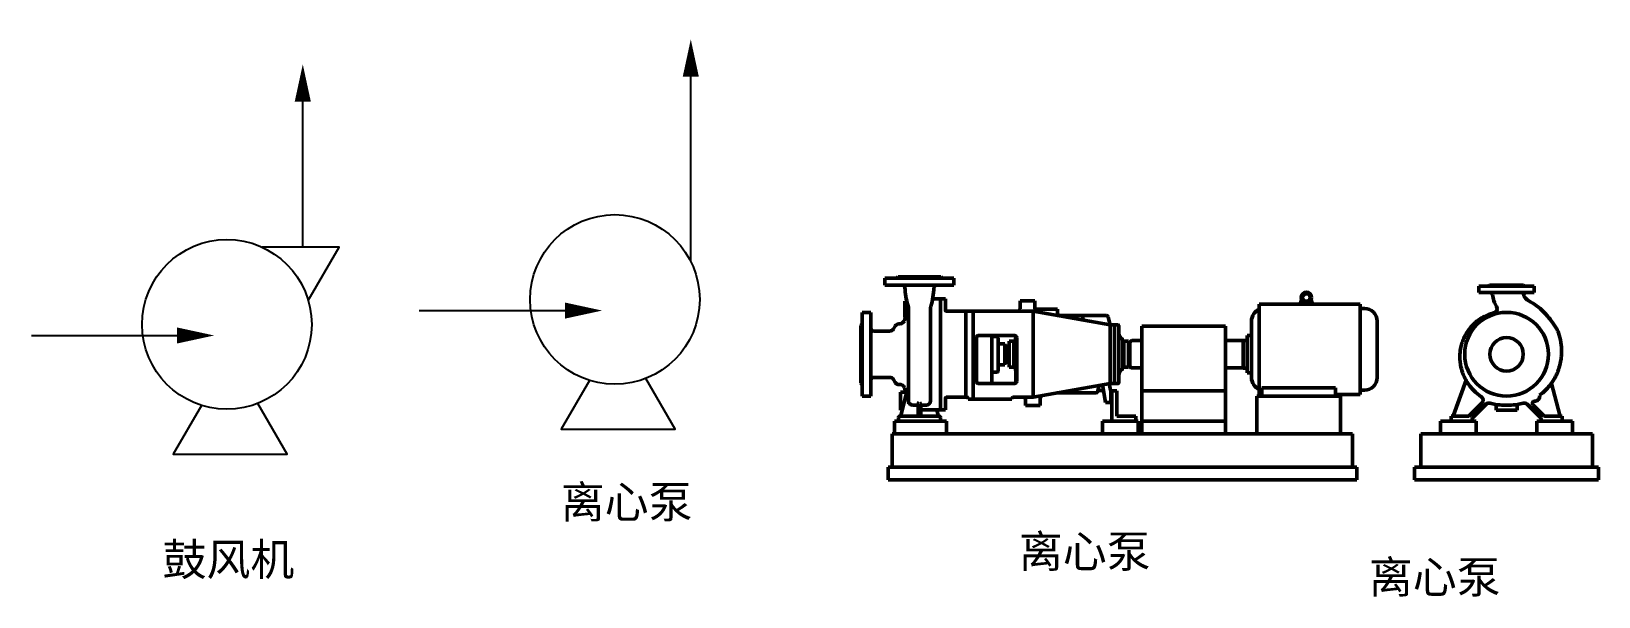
# Model space of a CAD drawing. Header units: millimetres. Extents: x 636 to 1122, y 404 to 579.
import ezdxf

# ---------------------------------------------------------------- set-up
doc = ezdxf.new("R2010")
doc.units = ezdxf.units.MM
doc.layers.add('粗实线', color=7, linetype='Continuous', lineweight=50)

# ---------------------------------------------------------------- blocks, each defined once
blk = doc.blocks.new('鼓风机')
for p, q in [((679.27, 520.2), (679.27, 565.43)), ((594.96, 492.81), (640.18, 492.81))]:
    blk.add_line(p, q)
for points in [[(679.27, 565.43, 5, 0, 0), (679.27, 576.99, 0, 0, 0)], [(640.18, 492.81, 5, 0, 0), (651.74, 492.81, 0, 0, 0)]]:
    blk.add_lwpolyline(points, format="xyseb")
for points in [[(680.98, 503.69), (690.53, 520.23), (666.63, 520.23)], [(647.81, 471.12), (639.05, 455.96), (674.39, 455.96), (665.29, 471.72)]]:
    blk.add_lwpolyline(points)
blk.add_circle((655.7, 496.26), 26.34)
blk = doc.blocks.new('离心机')
for p, q in [((840.43, 507.89), (840.43, 565.3)), ((756.11, 492.68), (801.34, 492.68))]:
    blk.add_line(p, q)
for points in [[(840.43, 565.3, 5, 0, 0), (840.43, 576.86, 0, 0, 0)], [(801.34, 492.68, 5, 0, 0), (812.9, 492.68, 0, 0, 0)]]:
    blk.add_lwpolyline(points, format="xyseb")
blk.add_lwpolyline([(808.96, 470.99), (800.21, 455.83), (835.54, 455.83), (826.45, 471.59)])
blk.add_circle((816.86, 496.13), 26.34)

msp = doc.modelspace()

# ---------------------------------------------------------------- linework, layer by layer
at = {"color": 0}
msp.add_line((940.8, 474.57), (940.77, 474.6), dxfattribs=at)
at = {"layer": '粗实线'}
for p, q in [((900.73, 502.78), (900.73, 500.57)), ((900.73, 502.78), (911.46, 502.78)), ((904.83, 503.17), (904.44, 502.78)), ((904.83, 503.17), (911.46, 503.17)), ((918.09, 503.17), (911.46, 503.17)), ((911.46, 502.78), (922.18, 502.78)), ((918.09, 503.17), (918.48, 502.78)), ((922.18, 502.78), (922.18, 500.57)), ((900.73, 500.57), (911.46, 500.57)), ((911.46, 500.57), (922.18, 500.57)), ((1085.25, 500.23), (1085.25, 498.3)), ((1085.25, 500.23), (1093.83, 500.23)), ((1085.25, 498.3), (1093.83, 498.3)), ((1088.53, 500.54), (1088.21, 500.23)), ((1088.53, 500.54), (1093.83, 500.54)), ((1099.13, 500.54), (1093.83, 500.54)), ((1093.83, 500.23), (1102.41, 500.23)), ((1093.83, 498.3), (1102.41, 498.3)), ((1099.13, 500.54), (1099.45, 500.23)), ((1102.41, 500.23), (1102.41, 498.3)), ((893.65, 492.12), (893.65, 488.48)), ((893.65, 492.12), (896.38, 492.12)), ((896.38, 492.12), (896.38, 479.12)), ((907.52, 495.59), (906.88, 495.59)), ((906.88, 495.59), (906.88, 490.63)), ((908.01, 464.65), (908.01, 492.78)), ((914.9, 464.65), (914.9, 493.57)), ((915.56, 496.35), (919.52, 496.35)), ((917.96, 496.35), (917.96, 461.9)), ((917.96, 492.38), (917.96, 491.15)), ((919.52, 496.35), (919.52, 492.63)), ((919.71, 492.45), (925.89, 492.45)), ((925.89, 492.45), (925.89, 479.12)), ((925.89, 492.45), (928.1, 492.45)), ((925.89, 492.45), (925.89, 491.28)), ((928.1, 492.45), (946.78, 492.45)), ((928.1, 492.45), (928.1, 479.12)), ((942.72, 495.7), (942.72, 493.23)), ((942.72, 495.7), (947.27, 495.7)), ((970.74, 488.22), (946.78, 492.45)), ((946.78, 492.45), (946.78, 465.8)), ((947.27, 495.7), (947.27, 493.36)), ((947.53, 493.1), (954.29, 493.1)), ((954.29, 493.1), (954.29, 491.93)), ((1017, 494.63), (1048.37, 494.63)), ((1017, 494.63), (1017, 466.68)), ((1030.17, 496.11), (1029.74, 494.63)), ((1033.14, 496.11), (1033.57, 494.63)), ((1048.37, 494.63), (1048.37, 466.68)), ((1048.37, 493.34), (1049.69, 493.34)), ((893.26, 488.09), (893.65, 488.48)), ((893.26, 488.09), (893.26, 470.15)), ((893.65, 488.48), (893.65, 469.76)), ((903.41, 486.96), (903.95, 487.9)), ((905.07, 488.55), (905.52, 488.55)), ((906.78, 489.51), (906.9, 489.97)), ((906.88, 490.63), (907.08, 490.63)), ((906.9, 489.97), (907.26, 491.29)), ((955.07, 491.15), (969.56, 491.15)), ((962.16, 491.15), (962.16, 490.17)), ((970.06, 490.76), (970.64, 488.61)), ((972.04, 488.22), (970.74, 488.22)), ((970.74, 488.22), (970.74, 470.02)), ((972.04, 488.22), (973.18, 488.22)), ((972.04, 488.22), (972.04, 479.12)), ((973.34, 488.07), (973.34, 481.4)), ((980.52, 487.8), (1006.52, 487.8)), ((980.52, 487.8), (980.52, 454.42)), ((1006.52, 487.8), (1006.52, 454.42)), ((1014.59, 471.86), (1014.59, 489.44)), ((1053.59, 471.86), (1053.59, 489.44)), ((902.21, 486.31), (897.16, 486.31)), ((974.13, 484), (973.51, 485.06)), ((974.66, 483.67), (974.66, 474.57)), ((974.96, 483.67), (974.69, 483.67)), ((974.96, 483.67), (974.96, 479.12)), ((974.96, 483.15), (976.37, 483.15)), ((976.37, 483.15), (974.96, 483.15)), ((976.37, 483.15), (976.37, 479.12)), ((976.82, 482.7), (976.82, 479.12)), ((980.52, 483.35), (977.47, 483.35)), ((1006.52, 483.35), (1011.99, 483.35)), ((1011.99, 479.12), (1011.99, 483.4)), ((1011.99, 483.4), (1013.29, 483.4)), ((1011.99, 482.85), (1011.99, 479.28)), ((1013.29, 479.12), (1013.29, 484.92)), ((1013.29, 484.92), (1014.59, 484.92)), ((896.38, 479.12), (896.38, 466.12)), ((925.89, 465.8), (925.89, 479.12)), ((928.1, 465.15), (928.1, 479.12)), ((972.04, 470.02), (972.04, 479.12)), ((973.34, 470.18), (973.34, 481.4)), ((974.96, 474.57), (974.96, 479.12)), ((976.37, 481.4), (976.82, 481.4)), ((976.37, 475.09), (976.37, 479.12)), ((976.82, 481.4), (976.82, 476.85)), ((976.82, 475.55), (976.82, 479.12)), ((1011.99, 481.55), (1011.99, 477)), ((1011.99, 475.7), (1011.99, 479.28)), ((1011.99, 479.12), (1011.99, 474.84)), ((1013.29, 479.12), (1013.29, 473.33)), ((928.1, 469.47), (928.1, 472.3)), ((974.13, 474.25), (973.51, 473.19)), ((974.96, 474.57), (974.69, 474.57)), ((974.96, 475.09), (976.37, 475.09)), ((976.37, 475.09), (974.96, 475.09)), ((976.37, 476.85), (976.82, 476.85)), ((980.52, 474.9), (977.47, 474.9)), ((1006.52, 474.9), (1011.99, 474.9)), ((1011.99, 474.84), (1013.29, 474.84)), ((1013.29, 473.33), (1014.59, 473.33)), ((893.26, 470.15), (893.65, 469.76)), ((893.65, 466.12), (893.65, 469.76)), ((902.21, 471.93), (897.16, 471.93)), ((903.41, 471.28), (903.95, 470.35)), ((905.07, 469.7), (905.52, 469.7)), ((906.78, 468.73), (907.34, 466.73)), ((925.89, 466.38), (925.89, 467.55)), ((970.74, 470.02), (946.78, 465.8)), ((966.81, 467.48), (967.33, 469.42)), ((967.31, 467.88), (968.15, 467.88)), ((969.24, 464.17), (968.38, 469.08)), ((970.82, 467.96), (970.54, 469.56)), ((973.18, 470.02), (970.74, 470.02)), ((970.87, 464.21), (970.87, 467.85)), ((971.08, 467.75), (971.19, 467.75)), ((971.19, 458.32), (971.19, 467.75)), ((972.75, 467.75), (971.19, 467.75)), ((972.75, 459.88), (972.75, 467.75)), ((980.52, 467.74), (1006.52, 467.74)), ((1017.84, 468.72), (1040.72, 468.72)), ((1017.84, 466.12), (1017.84, 468.72)), ((1040.72, 466.12), (1040.72, 468.72)), ((1048.37, 467.96), (1049.69, 467.96)), ((1077.31, 460.2), (1081.25, 471.04)), ((1110.37, 460.24), (1107.74, 470.07)), ((893.65, 466.12), (896.38, 466.12)), ((905.61, 467.31), (905.61, 461.72)), ((907.18, 467.31), (905.61, 467.31)), ((905.63, 460.12), (907.38, 466.65)), ((909.31, 463.35), (911.07, 463.35)), ((911.07, 463.66), (911.07, 460.27)), ((911.85, 463.66), (911.85, 460.27)), ((911.85, 463.35), (913.6, 463.35)), ((919.52, 461.9), (919.52, 465.61)), ((919.71, 465.8), (925.89, 465.8)), ((925.89, 465.76), (925.89, 466.38)), ((925.89, 465.8), (926.21, 465.8)), ((926.54, 465.15), (926.54, 465.47)), ((926.54, 465.15), (940.19, 465.15)), ((940.19, 465.15), (940.19, 465.47)), ((940.51, 465.8), (946.78, 465.8)), ((944.41, 463.2), (944.41, 465.02)), ((944.41, 463.2), (948.96, 463.2)), ((948.96, 463.2), (948.96, 465.53)), ((954.15, 467.1), (966.31, 467.1)), ((969.24, 464.17), (970.87, 464.17)), ((970.87, 464.17), (970.87, 464.24)), ((971.13, 464.5), (971.19, 464.5)), ((1016.28, 466.12), (1042.28, 466.12)), ((1016.28, 466.12), (1016.28, 454.42)), ((1017, 466.68), (1017.84, 466.68)), ((1040.72, 466.68), (1048.37, 466.68)), ((1042.28, 466.12), (1042.28, 454.42)), ((1082.21, 460), (1086.17, 463.96)), ((1083.21, 459.34), (1087.45, 463.58)), ((1090.58, 463.51), (1090.58, 461.72)), ((1097.08, 463.51), (1097.08, 461.72)), ((1104.45, 459.34), (1100.2, 463.58)), ((1105.44, 460), (1102.02, 463.42)), ((903.66, 458.32), (919.91, 458.32)), ((903.66, 458.32), (903.66, 454.42)), ((904.96, 459.51), (904.96, 458.32)), ((905.33, 459.88), (905.37, 459.88)), ((905.37, 459.88), (917.55, 459.88)), ((905.61, 461.72), (906.06, 461.72)), ((911.85, 461.9), (919.52, 461.9)), ((917.29, 460.12), (916.81, 461.9)), ((917.55, 459.88), (917.59, 459.88)), ((917.96, 459.51), (917.96, 458.32)), ((919.91, 458.32), (919.91, 454.42)), ((968.33, 458.32), (968.33, 454.42)), ((968.33, 458.32), (979.37, 458.32)), ((972.75, 459.88), (978.64, 459.88)), ((978.64, 459.88), (978.64, 458.32)), ((979.37, 458.32), (979.37, 454.42)), ((980.52, 458.32), (1006.52, 458.32)), ((1073.35, 458.32), (1084.4, 458.32)), ((1073.35, 458.32), (1073.35, 454.42)), ((1076.6, 459.88), (1076.6, 458.32)), ((1076.6, 459.88), (1081.94, 459.88)), ((1083.1, 459.08), (1083.1, 458.32)), ((1084.4, 458.32), (1084.4, 454.42)), ((1097.08, 461.72), (1090.58, 461.72)), ((1114.3, 458.32), (1103.25, 458.32)), ((1103.25, 458.32), (1103.25, 454.42)), ((1104.55, 459.08), (1104.55, 458.32)), ((1111.05, 459.88), (1105.72, 459.88)), ((1111.05, 459.88), (1111.05, 458.32)), ((1114.3, 458.32), (1114.3, 454.42)), ((903.01, 454.42), (903.01, 444.02)), ((903.01, 454.42), (1046.01, 454.42)), ((1046.01, 454.42), (1046.01, 444.02)), ((1067.18, 454.42), (1067.18, 444.02)), ((1067.18, 454.42), (1120.48, 454.42)), ((1120.48, 454.42), (1120.48, 444.02)), ((901.71, 444.02), (901.71, 440.12)), ((901.71, 444.02), (1047.31, 444.02)), ((1047.31, 444.02), (1047.31, 440.12)), ((1065.23, 444.02), (1065.23, 440.12)), ((1065.23, 444.02), (1122.43, 444.02)), ((1122.43, 444.02), (1122.43, 440.12)), ((901.71, 440.12), (1047.31, 440.12)), ((1065.23, 440.12), (1122.43, 440.12))]:
    msp.add_line(p, q, dxfattribs=at)
at = {"layer": '粗实线', "color": 0}
for p, q in [((929.14, 484.19), (929.14, 479.12)), ((940.9, 484.97), (929.92, 484.97)), ((933.95, 470.02), (933.95, 484.97)), ((934.34, 484.65), (935.51, 484.65)), ((935.9, 479.12), (935.9, 484.26)), ((935.9, 482.37), (938.02, 482.37)), ((938.02, 482.37), (938.02, 479.12)), ((940.77, 483.15), (939.29, 483.15)), ((939.29, 483.15), (939.29, 479.12)), ((939.29, 483.15), (940.77, 483.15)), ((940.77, 479.12), (940.77, 483.67)), ((940.77, 483.67), (941.42, 483.67)), ((941.42, 479.12), (941.42, 484.77)), ((941.68, 484.19), (941.68, 479.12)), ((929.14, 470.8), (929.14, 479.12)), ((935.9, 479.12), (935.9, 473.99)), ((938.02, 481.59), (938.73, 481.59)), ((938.02, 475.87), (938.02, 479.12)), ((938.73, 481.59), (939.29, 481.7)), ((938.73, 481.59), (938.73, 476.65)), ((939.29, 481.7), (939.29, 481.93)), ((939.29, 475.09), (939.29, 479.12)), ((940.77, 479.12), (940.77, 474.57)), ((941.42, 479.12), (941.42, 470.22)), ((941.68, 470.8), (941.68, 479.12)), ((934.34, 473.6), (935.51, 473.6)), ((935.9, 475.87), (938.02, 475.87)), ((938.02, 476.65), (938.73, 476.65)), ((938.73, 476.65), (939.29, 476.54)), ((940.77, 475.09), (939.29, 475.09)), ((939.29, 475.09), (940.77, 475.09)), ((940.77, 474.57), (941.42, 474.57)), ((940.9, 470.02), (929.92, 470.02))]:
    msp.add_line(p, q, dxfattribs=at)
at = {"layer": '粗实线'}
for centre, radius in [((1031.65, 496.75), 1.62), ((1031.65, 496.75), 1.18), ((1093.83, 479.12), 13), ((1093.83, 479.12), 5.2)]:
    msp.add_circle(centre, radius, dxfattribs=at)
for centre, radius, start, end in [((906.18, 499.79), 0.78, 2.2095, 90), ((929.92, 500.71), 22.98, 182.2095, 196.0894), ((893, 500.71), 22.98, 342.8973, 357.7905), ((916.74, 499.79), 0.78, 90, 177.7905), ((1088.69, 497.52), 0.78, 6.5564, 90), ((1098.62, 498.66), 9.22, 186.5564, 211.0065), ((1099.89, 497.52), 0.78, 90, 216.2212), ((1103.6, 500.24), 5.38, 216.2212, 245.6278), ((908.51, 490.95), 1.3, 133.7072, 165), ((905.65, 493.31), 2.42, 324.1282, 25.2658), ((916.2, 493.57), 1.3, 162.8973, 180), ((919.71, 492.63), 0.186, 180, 270), ((941.94, 493.23), 0.78, 270, 0), ((947.53, 493.36), 0.26, 180, 270), ((955.07, 491.93), 0.78, 180, 270), ((1018.49, 489.44), 3.9, 112.5081, 180), ((1049.69, 489.44), 3.9, 0, 90), ((1089.6, 493.24), 1.3, 283.8569, 31.0065), ((1092.47, 479.78), 17.92, 42.3393, 60.0961), ((897.16, 487.09), 0.78, 180, 270), ((902.28, 487.61), 1.3, 267, 330), ((905.07, 487.25), 1.3, 125.9949, 150), ((905.07, 487.25), 1.3, 90, 125.9949), ((904.94, 490.61), 2.14, 285.775, 329.225), ((962.68, 490.17), 0.52, 180, 260), ((969.56, 490.63), 0.52, 15, 90), ((971.14, 488.74), 0.52, 195, 270), ((973.18, 488.07), 0.156, 0, 90), ((974.64, 485.71), 1.3, 180, 210), ((974.69, 484.32), 0.65, 210, 270), ((977.47, 482.7), 0.65, 90, 180), ((974.64, 472.54), 1.3, 150, 180), ((974.69, 473.92), 0.65, 90, 150), ((977.47, 475.55), 0.65, 180, 270), ((897.16, 471.15), 0.78, 90, 180), ((902.28, 470.63), 1.3, 30, 93), ((905.07, 471), 1.3, 210, 234.0051), ((905.07, 471), 1.3, 234.0051, 270), ((905.52, 468.4), 1.3, 70.6134, 90), ((966.31, 467.62), 0.52, 270, 345), ((967.31, 467.36), 0.52, 90, 165), ((967.87, 468.99), 0.52, 10, 100), ((968.15, 467.36), 0.52, 10, 90), ((970.92, 469.63), 0.39, 90, 190), ((971.08, 468.01), 0.26, 190, 270), ((973.18, 470.18), 0.156, 270, 0), ((1018.49, 471.86), 3.9, 180, 247.4919), ((1049.69, 471.86), 3.9, 270, 0), ((908.51, 467.3), 1.3, 205.6713, 232.1177), ((907.23, 465.65), 0.78, 11.1057, 52.1177), ((907.23, 465.65), 0.78, 0, 11.1057), ((909.31, 464.65), 1.3, 180, 242.6758), ((909.31, 464.65), 1.3, 242.6758, 270), ((910.68, 463.66), 0.39, 0, 90), ((912.24, 463.66), 0.39, 90, 180), ((913.6, 464.65), 1.3, 270, 0), ((919.71, 465.61), 0.186, 90, 180), ((926.21, 465.47), 0.325, 0, 90), ((940.51, 465.47), 0.325, 90, 180), ((943.63, 465.02), 0.78, 0, 90), ((949.74, 465.53), 0.78, 100, 180), ((971.13, 464.24), 0.26, 90, 180), ((1085.25, 464.87), 1.3, 315, 56.1154), ((1088.37, 462.66), 1.3, 74.408, 135), ((1099.29, 462.66), 1.3, 45, 105.592), ((1102.48, 463.88), 0.65, 89.6944, 225), ((1102.5, 466.15), 1.62, 269.6944, 9.4522), ((905.33, 459.51), 0.371, 90, 180), ((905.37, 460.14), 0.26, 270, 355), ((910.68, 460.27), 0.39, 270, 0), ((912.24, 460.27), 0.39, 180, 270), ((917.55, 460.14), 0.26, 185, 270), ((917.59, 459.51), 0.371, 0, 90), ((1076.93, 460.27), 0.39, 270, 350), ((1081.94, 460.27), 0.39, 270, 315), ((1083.48, 459.08), 0.371, 135, 180), ((1104.18, 459.08), 0.371, 0, 45), ((1105.72, 460.27), 0.39, 225, 270), ((1110.76, 460.27), 0.39, 185, 270)]:
    msp.add_arc(centre, radius, start, end, dxfattribs=at)
at = {"layer": '粗实线', "color": 0}
for centre, radius, start, end in [((929.92, 484.19), 0.78, 90, 180), ((934.34, 485.04), 0.39, 189.5941, 270), ((935.51, 484.26), 0.39, 0, 90), ((940.9, 484.19), 0.78, 0, 90), ((934.34, 473.21), 0.39, 90, 170.4059), ((935.51, 473.99), 0.39, 270, 0), ((929.92, 470.8), 0.78, 180, 270), ((940.9, 470.8), 0.78, 270, 0)]:
    msp.add_arc(centre, radius, start, end, dxfattribs=at)
at = {"layer": '粗实线', "ltscale": 0.5}
msp.add_arc((905.52, 468.4), 1.3, 15, 70.6134, dxfattribs=at)
at = {"layer": '粗实线'}
for points, knots in [([(1089.92, 491.98), (1089.84, 491.96), (1089.76, 491.94), (1089.2, 491.79), (1088.72, 491.63), (1087.05, 490.98), (1085.91, 490.35), (1084.48, 489.28), (1084.1, 488.95), (1083, 487.93), (1082.35, 487.16), (1081.38, 485.73), (1081.02, 485.1), (1080.47, 483.95), (1080.27, 483.44), (1079.91, 482.41), (1079.77, 481.88), (1079.49, 480.61), (1079.39, 479.87), (1079.32, 478.56), (1079.32, 478), (1079.38, 476.88), (1079.45, 476.33), (1079.68, 475), (1079.89, 474.22), (1080.33, 472.95), (1080.54, 472.43), (1081.02, 471.43), (1081.29, 470.95), (1082.17, 469.54), (1082.87, 468.67), (1084.36, 467.16), (1085.14, 466.52), (1085.98, 465.95)], [59.724213, 59.724213, 59.724213, 59.724213, 61.366816, 61.366816, 71.807075, 71.807075, 98.921213, 98.921213, 109.431199, 109.431199, 130.451172, 130.451172, 145.716761, 145.716761, 157.202662, 157.202662, 168.688563, 168.688563, 184.519234, 184.519234, 196.293709, 196.293709, 208.068184, 208.068184, 224.872591, 224.872591, 236.584172, 236.584172, 248.295752, 248.295752, 271.718913, 271.718913, 293.094213, 293.094213, 293.094213, 293.094213]), ([(1104.1, 466.42), (1104.75, 466.9), (1105.37, 467.42), (1106.81, 468.84), (1107.57, 469.78), (1108.63, 471.41), (1109, 472.06), (1109.52, 473.17), (1109.71, 473.62), (1110.04, 474.52), (1110.18, 474.98), (1110.56, 476.37), (1110.73, 477.32), (1110.88, 478.78), (1110.91, 479.28), (1110.94, 480.8), (1110.88, 481.81), (1110.56, 483.83), (1110.31, 484.82), (1109.85, 485.99), (1109.76, 486.21), (1109.55, 486.65), (1109.44, 486.88), (1109.2, 487.33), (1109.07, 487.55), (1108.68, 488.19), (1108.4, 488.61), (1107.61, 489.68), (1107.08, 490.32), (1106.26, 491.26), (1105.97, 491.58), (1105.72, 491.85)], [429.720525, 429.720525, 429.720525, 429.720525, 446.965638, 446.965638, 472.597995, 472.597995, 488.466762, 488.466762, 498.777829, 498.777829, 509.088895, 509.088895, 529.711028, 529.711028, 540.444196, 540.444196, 561.910531, 561.910531, 583.376866, 583.376866, 588.338581, 588.338581, 593.727597, 593.727597, 599.116613, 599.116613, 609.894644, 609.894644, 628.117245, 628.117245, 637.720447, 637.720447, 637.720447, 637.720447]), ([(1093.83, 463.35), (1093.56, 463.33), (1093.3, 463.33), (1092.15, 463.32), (1091.28, 463.4), (1089.84, 463.63), (1089.28, 463.76), (1088.72, 463.92)], [352.27329, 352.27329, 352.27329, 352.27329, 357.921451, 357.921451, 376.522615, 376.522615, 388.814345, 388.814345, 388.814345, 388.814345]), ([(1093.83, 463.35), (1094.09, 463.33), (1094.36, 463.33), (1095.5, 463.32), (1096.38, 463.4), (1097.81, 463.63), (1098.38, 463.76), (1098.94, 463.92)], [352.27329, 352.27329, 352.27329, 352.27329, 357.921451, 357.921451, 376.522615, 376.522615, 388.814345, 388.814345, 388.814345, 388.814345])]:
    msp.add_open_spline(points, degree=3, knots=knots, dxfattribs=at)

# ---------------------------------------------------------------- block references
for name, p in [('离心机', (0, 0)), ('鼓风机', (40.64, -7.86))]:
    msp.add_blockref(name, p)

# ---------------------------------------------------------------- texts
at = {"char_height": 10, "attachment_point": 1}
for s, insert, width in [('{\\fSimSun|b0|i0|c134|p54;离心泵}', (800.04, 438.27), 65.4722), ('{\\fSimSun|b0|i0|c134|p54;离心泵}', (942.34, 422.92), 65.4722), ('{\\fSimSun|b0|i0|c134|p54;鼓风机}', (676.35, 420.44), 52.5597), ('{\\fSimSun|b0|i0|c134|p54;离心泵}', (1051.05, 414.96), 65.4722)]:
    msp.add_mtext(s, dxfattribs=dict(at, insert=insert, width=width))

doc.saveas('drawing.dxf')
